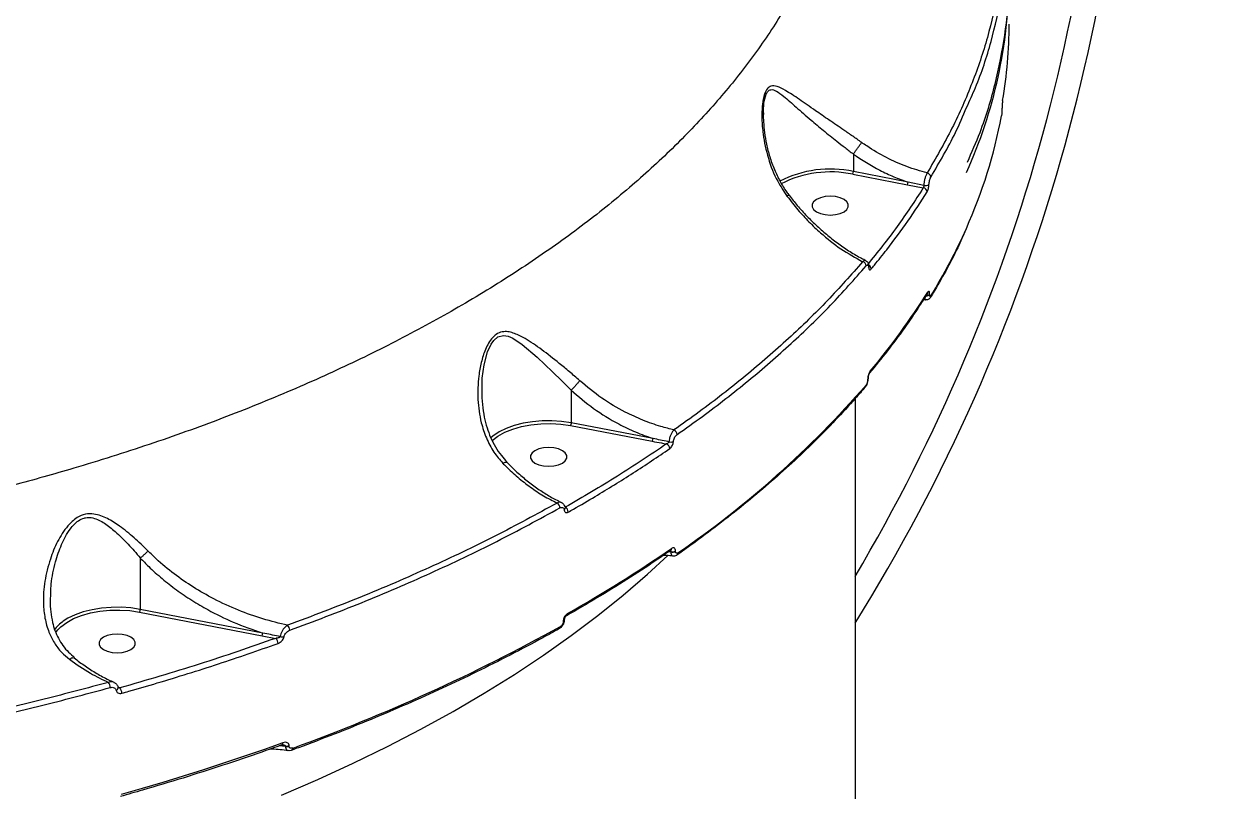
# Model space of a CAD drawing. Header units: millimetres. Extents: x -6901 to 7060, y -7557 to 6158.
# Drawn here: x 2133.2 to 2430.9, y -1751.7 to -1562.6 of the extents above; entities that cross this region are included whole.
import ezdxf

# ---------------------------------------------------------------- set-up
doc = ezdxf.new("R2010")
doc.units = ezdxf.units.MM
for name, color, linetype in [('DIKOM_ОБЪЕКТ', 7, 'Continuous'), ('DIKOM_РАЗМЕР_ЗОНА', 7, 'Continuous'), ('DIKOM_РАЗМЕР_ОБЪЕКТА', 7, 'Continuous')]:
    doc.layers.add(name, color=color, linetype=linetype)
doc.styles.add('style1', font='arial.ttf', dxfattribs={"width": 0.8})
doc.dimstyles.new('1-50', dxfattribs={"dimtxt": 300, "dimasz": 200, "dimexe": 100, "dimexo": 0, "dimgap": 100, "dimtad": 1, "dimtxsty": 'style1', "dimcen": 200, "dimclrd": 7, "dimclre": 7, "dimclrt": 7, "dimadec": 1, "dimazin": 2, "dimtfac": 1, "dimtmove": 0, "dimatfit": 2, "dimfxl": 0, "dimlwd": 25, "dimlwe": 18, "dimarcsym": 0})

# ---------------------------------------------------------------- blocks, each defined once
blk = doc.blocks.new('*D1')
at = {"layer": 'Defpoints', "color": 0, "transparency": 16777216}
for p in [(-4076.66, -462.32), (4983.51, -3127.59), (4983.51, -6854.07)]:
    blk.add_point(p, dxfattribs=at)
at = {"layer": 'DIKOM_РАЗМЕР_ОБЪЕКТА', "color": 7, "lineweight": 18, "transparency": 16777216}
for p, q in [((-4076.66, -462.32), (-4076.66, -6954.07)), ((4983.51, -3127.59), (4983.51, -6954.07))]:
    blk.add_line(p, q, dxfattribs=at)
at = {"layer": 'DIKOM_РАЗМЕР_ОБЪЕКТА', "color": 7, "lineweight": 25, "transparency": 16777216}
blk.add_line((-3876.66, -6854.07), (4783.51, -6854.07), dxfattribs=at)
at = {"layer": 'DIKOM_РАЗМЕР_ОБЪЕКТА', "color": 7, "transparency": 16777216}
for points in [[(-3876.66, -6820.74), (-3876.66, -6887.4), (-4076.66, -6854.07)], [(4783.51, -6820.74), (4783.51, -6887.4), (4983.51, -6854.07)]]:
    blk.add_solid(points, dxfattribs=at)
at = {"layer": 'DIKOM_РАЗМЕР_ОБЪЕКТА', "color": 7, "transparency": 16777216, "insert": (453.43, -6600.9), "char_height": 300, "attachment_point": 5, "style": 'style1'}
blk.add_mtext('9050', dxfattribs=at)
blk = doc.blocks.new('*D2')
at = {"layer": 'Defpoints', "color": 0, "transparency": 16777216}
for p in [(-1102.73, 4151.17), (-5819.23, -4492.42), (4721.24, -4492.42)]:
    blk.add_point(p, dxfattribs=at)
at = {"layer": 'DIKOM_РАЗМЕР_ОБЪЕКТА', "color": 7, "lineweight": 18, "transparency": 16777216}
for p, q in [((-1102.73, 4151.17), (-5919.23, 4151.17)), ((4721.24, -4492.42), (-5919.23, -4492.42))]:
    blk.add_line(p, q, dxfattribs=at)
at = {"layer": 'DIKOM_РАЗМЕР_ОБЪЕКТА', "color": 7, "lineweight": 25, "transparency": 16777216}
blk.add_line((-5819.23, 3951.17), (-5819.23, -4292.42), dxfattribs=at)
at = {"layer": 'DIKOM_РАЗМЕР_ОБЪЕКТА', "color": 7, "transparency": 16777216}
for points in [[(-5852.56, 3951.17), (-5785.89, 3951.17), (-5819.23, 4151.17)], [(-5852.56, -4292.42), (-5785.89, -4292.42), (-5819.23, -4492.42)]]:
    blk.add_solid(points, dxfattribs=at)
at = {"layer": 'DIKOM_РАЗМЕР_ОБЪЕКТА', "color": 7, "transparency": 16777216, "insert": (-6072.4, -170.63), "char_height": 300, "attachment_point": 5, "rotation": 90, "style": 'style1'}
blk.add_mtext('8650', dxfattribs=at)
blk = doc.blocks.new('*D3')
at = {"layer": 'Defpoints', "color": 0, "transparency": 16777216}
for p in [(-1553.27, 6158.28), (-6450.85, -6312.94), (5659.92, -6312.94)]:
    blk.add_point(p, dxfattribs=at)
at = {"layer": 'DIKOM_РАЗМЕР_ЗОНА', "color": 7, "lineweight": 18, "transparency": 16777216}
for p, q in [((-1553.27, 6158.28), (-6550.85, 6158.28)), ((5659.92, -6312.94), (-6550.85, -6312.94))]:
    blk.add_line(p, q, dxfattribs=at)
at = {"layer": 'DIKOM_РАЗМЕР_ЗОНА', "color": 7, "lineweight": 25, "transparency": 16777216}
blk.add_line((-6450.85, 5958.28), (-6450.85, -6112.94), dxfattribs=at)
at = {"layer": 'DIKOM_РАЗМЕР_ЗОНА', "color": 7, "transparency": 16777216}
for points in [[(-6484.18, 5958.28), (-6417.52, 5958.28), (-6450.85, 6158.28)], [(-6484.18, -6112.94), (-6417.52, -6112.94), (-6450.85, -6312.94)]]:
    blk.add_solid(points, dxfattribs=at)
at = {"layer": 'DIKOM_РАЗМЕР_ЗОНА', "color": 7, "transparency": 16777216, "insert": (-6704.02, -77.33), "char_height": 300, "attachment_point": 5, "rotation": 90, "style": 'style1'}
blk.add_mtext('12500', dxfattribs=at)
blk = doc.blocks.new('*D4')
at = {"layer": 'Defpoints', "color": 0, "transparency": 16777216}
for p in [(-5588.2, -1083.32), (7059.54, -2218.88), (7059.54, -7457.08)]:
    blk.add_point(p, dxfattribs=at)
at = {"layer": 'DIKOM_РАЗМЕР_ЗОНА', "color": 7, "lineweight": 18, "transparency": 16777216}
for p, q in [((-5588.2, -1083.32), (-5588.2, -7557.08)), ((7059.54, -2218.88), (7059.54, -7557.08))]:
    blk.add_line(p, q, dxfattribs=at)
at = {"layer": 'DIKOM_РАЗМЕР_ЗОНА', "color": 7, "lineweight": 25, "transparency": 16777216}
blk.add_line((-5388.2, -7457.08), (6859.54, -7457.08), dxfattribs=at)
at = {"layer": 'DIKOM_РАЗМЕР_ЗОНА', "color": 7, "transparency": 16777216}
for points in [[(-5388.2, -7423.74), (-5388.2, -7490.41), (-5588.2, -7457.08)], [(6859.54, -7423.74), (6859.54, -7490.41), (7059.54, -7457.08)]]:
    blk.add_solid(points, dxfattribs=at)
at = {"layer": 'DIKOM_РАЗМЕР_ЗОНА', "color": 7, "transparency": 16777216, "insert": (735.67, -7203.9), "char_height": 300, "attachment_point": 5, "style": 'style1'}
blk.add_mtext('12650', dxfattribs=at)

msp = doc.modelspace()

# ---------------------------------------------------------------- linework, layer by layer
at = {"layer": 'DIKOM_ОБЪЕКТ', "color": 7, "linetype": 'Continuous', "lineweight": 15}
for p, q in [((2315.611, -1585.191), (2315.624, -1584.473)), ((2374.423, -1583.671), (2374.419, -1583.718)), ((2374.419, -1583.718), (2374.419, -1583.807)), ((2374.423, -1583.759), (2374.419, -1583.807)), ((2374.423, -1583.671), (2374.423, -1583.759)), ((2337.766, -1594.696), (2337.766, -1598.98)), ((2337.593, -1599.65), (2351.097, -1602.261)), ((2351.272, -1601.591), (2337.766, -1598.98)), ((2351.097, -1602.261), (2355.017, -1603.002)), ((2355.124, -1602.383), (2351.272, -1601.591)), ((2355.66, -1630.672), (2355.032, -1630.606)), ((2356.014, -1629.066), (2356.016, -1629.064)), ((2356.577, -1629.287), (2356.577, -1629.239)), ((2341.292, -1650.242), (2341.292, -1650.31)), ((2341.375, -1650.036), (2341.375, -1650.105)), ((2246.208, -1653.185), (2246.212, -1652.794)), ((2268.15, -1652.914), (2268.15, -1660.913)), ((2338.182, -1655.007), (2338.182, -1917.117)), ((2267.978, -1661.583), (2288.175, -1665.489)), ((2288.35, -1664.819), (2268.15, -1660.913)), ((2292.753, -1692.783), (2292.198, -1692.764)), ((2292.37, -1692.647), (2292.753, -1692.715)), ((2292.753, -1692.715), (2292.753, -1692.783)), ((2293.884, -1692.602), (2293.884, -1692.534)), ((2161.889, -1694.28), (2161.889, -1706.933)), ((2161.716, -1707.603), (2191.932, -1713.446)), ((2192.108, -1712.776), (2161.889, -1706.933)), ((2266.211, -1709.853), (2266.211, -1709.9)), ((2266.472, -1709.505), (2266.472, -1709.552)), ((2191.932, -1713.446), (2195.292, -1714.084)), ((2156.855, -1726.315), (2156.377, -1726.109)), ((2197.689, -1740.727), (2196.118, -1740.61)), ((2196.583, -1740.445), (2197.689, -1740.639)), ((2197.689, -1740.639), (2197.689, -1740.727)), ((2198.588, -1740.66), (2198.588, -1740.572))]:
    msp.add_line(p, q, dxfattribs=at)
at = {"layer": 'DIKOM_ОБЪЕКТ', "color": 7, "linetype": 'Continuous', "lineweight": 15, "flags": 128}
for points in [[(2332.059, -1609.699), (2333.327, -1609.606), (2334.492, -1609.332), (2335.46, -1608.9), (2336.152, -1608.345), (2336.513, -1607.712), (2336.513, -1607.052), (2336.152, -1606.419), (2335.46, -1605.864), (2334.492, -1605.432), (2333.327, -1605.158), (2332.059, -1605.064), (2330.791, -1605.158), (2329.626, -1605.432), (2328.658, -1605.864), (2327.966, -1606.419), (2327.605, -1607.052), (2327.605, -1607.712), (2327.966, -1608.345), (2328.658, -1608.9), (2329.626, -1609.332), (2330.791, -1609.606), (2332.059, -1609.699)], [(2246.212, -1652.794), (2246.246, -1649.902), (2246.703, -1646.619), (2247.552, -1643.469), (2248.408, -1641.565), (2249.065, -1640.61), (2250.114, -1639.722), (2251.437, -1639.393), (2252.618, -1639.599), (2253.768, -1640.101), (2256.035, -1641.601), (2259.749, -1644.739), (2263.59, -1648.373), (2265.854, -1650.585), (2268.15, -1652.887), (2268.157, -1652.894), (2268.157, -1652.894)], [(2268.15, -1660.913), (2265.816, -1660.581), (2263.413, -1660.428), (2260.993, -1660.458), (2258.607, -1660.67), (2256.307, -1661.06), (2254.142, -1661.619), (2252.16, -1662.335), (2250.402, -1663.193), (2249.312, -1663.877)], [(2248.593, -1665.361), (2248.703, -1665.261), (2250.093, -1664.204), (2251.784, -1663.272), (2253.734, -1662.484), (2255.897, -1661.862), (2258.221, -1661.419), (2260.649, -1661.165), (2263.124, -1661.108), (2265.587, -1661.249), (2267.978, -1661.583)], [(2249.312, -1663.877), (2248.907, -1664.174), (2248.284, -1664.69)], [(2262.6, -1671.662), (2263.867, -1671.568), (2265.033, -1671.294), (2266, -1670.862), (2266.693, -1670.307), (2267.054, -1669.674), (2267.054, -1669.015), (2266.693, -1668.382), (2266, -1667.827), (2265.033, -1667.395), (2263.867, -1667.121), (2262.6, -1667.027), (2261.332, -1667.121), (2260.167, -1667.395), (2259.199, -1667.827), (2258.506, -1668.382), (2258.145, -1669.015), (2258.145, -1669.674), (2258.506, -1670.307), (2259.199, -1670.862), (2260.167, -1671.294), (2261.332, -1671.568), (2262.6, -1671.662)], [(2196.727, -1752.718), (2205.665, -1748.869), (2214.372, -1744.881), (2222.838, -1740.758), (2231.056, -1736.504), (2239.018, -1732.122), (2246.717, -1727.618), (2254.146, -1722.995), (2261.298, -1718.258), (2268.166, -1713.41), (2274.743, -1708.457), (2281.025, -1703.402), (2287.004, -1698.252), (2291.963, -1693.688)], [(2141.572, -1711.976), (2142.326, -1711.214), (2143.733, -1710.158), (2145.441, -1709.227), (2147.409, -1708.443), (2149.588, -1707.826), (2151.927, -1707.391), (2154.369, -1707.147), (2156.854, -1707.102), (2159.323, -1707.255), (2161.716, -1707.603)], [(2161.889, -1706.933), (2159.554, -1706.587), (2157.145, -1706.423), (2154.715, -1706.442), (2152.317, -1706.645), (2150.003, -1707.027), (2147.823, -1707.579), (2145.824, -1708.291), (2144.05, -1709.147), (2142.902, -1709.863)], [(2141.031, -1712.686), (2141.254, -1712.37), (2141.572, -1711.976)], [(2156.182, -1717.653), (2157.45, -1717.559), (2158.615, -1717.285), (2159.583, -1716.853), (2160.275, -1716.298), (2160.636, -1715.665), (2160.636, -1715.005), (2160.275, -1714.372), (2159.583, -1713.817), (2158.615, -1713.385), (2157.45, -1713.111), (2156.182, -1713.017), (2154.914, -1713.111), (2153.749, -1713.385), (2152.781, -1713.817), (2152.088, -1714.372), (2151.728, -1715.005), (2151.728, -1715.665), (2152.088, -1716.298), (2152.781, -1716.853), (2153.749, -1717.285), (2154.914, -1717.559), (2156.182, -1717.653)], [(2197.067, -1739.837), (2192.239, -1741.553), (2187.364, -1743.233), (2182.444, -1744.878), (2177.481, -1746.488), (2172.474, -1748.062), (2167.425, -1749.6), (2162.334, -1751.101), (2157.204, -1752.565)]]:
    msp.add_lwpolyline(points, dxfattribs=at)
at = {"layer": 'DIKOM_ОБЪЕКТ', "color": 7, "linetype": 'Continuous', "lineweight": 15}
for centre, radius, start, end in [((1956.299, -1472.324), 450, 328.06281, 0), ((1956.299, -1472.324), 444, 329.32741, 0), ((2258.23, -1550.479), 117.953, 335.60827, 359.71592), ((2263.686, -1562.593), 112.496, 350.33597, 359.97851), ((2252.525, -1562.43), 123.901, 335.90551, 349.39428), ((2332.017, -1625.413), 27.051, 77.72847, 117.2629), ((2332.084, -1625.755), 26.68, 78.08248, 117.00224), ((2336.436, -1598.994), 1.33, 330.45133, 0.60977), ((2355.763, -1600.424), 1.102, 4.55479, 79.41016), ((2349.962, -1601.605), 1.31, 329.97849, 0.61147), ((2354.862, -1604.102), 1.111, 4.6149, 81.94446), ((2355.542, -1600.832), 1.606, 254.91465, 303.0047), ((2234.48, -1554.668), 143.543, 328.50702, 336.01789), ((2339.753, -1622.338), 1.169, 4.1578, 75.01898), ((2341.031, -1623.073), 1.127, 3.36881, 61.80851), ((2341.18, -1622.376), 0.435, 324.64987, 3.24399), ((2209.378, -1536.854), 173.111, 319.964, 327.95982), ((2355.748, -1628.526), 1.125, 264.80594, 317.43479), ((2355.756, -1628.489), 1.113, 265.87114, 317.55514), ((2355.426, -1628.699), 0.694, 328.36576, 0.56227), ((2356.183, -1629.66), 0.696, 328.74228, 0.51644), ((2341.254, -1648.226), 0.665, 319.82808, 1.31519), ((2155.731, -1490.775), 245.268, 304.45493, 319.0156), ((2340.216, -1651.65), 0.666, 320.14279, 1.28814), ((2341.062, -1650.029), 0.314, 317.32882, 359.50108), ((2341.06, -1650.097), 0.316, 317.40172, 357.93065), ((2292.956, -1663.907), 1.33, 2.8815, 64.85612), ((2287.04, -1664.833), 1.311, 329.97915, 0.6108), ((2291.144, -1667.37), 1.329, 2.65383, 66.64323), ((2292.723, -1663.741), 1.938, 255.7365, 290.09558), ((2263.968, -1681.953), 1.433, 2.15744, 59.26571), ((2266.146, -1681.984), 0.525, 301.24912, 2.83612), ((2266.016, -1683.01), 1.413, 1.9663, 61.63467), ((2098.053, -1409.037), 343.502, 299.5041, 304.5665), ((2292.34, -1691.937), 0.605, 307.76335, 3.49627), ((2293.08, -1691.135), 1.613, 258.29689, 299.86551), ((2293.08, -1691.204), 1.612, 258.29129, 299.87112), ((2293.893, -1693.055), 0.602, 307.79863, 3.66354), ((2160.56, -1706.947), 1.329, 330.43872, 0.62), ((2266.656, -1708.047), 0.57, 304.25425, 5.27658), ((2148.063, -1717.458), 9.183, 124.19793, 143.87864), ((2197.011, -1712.136), 1.743, 0.83014, 46.85213), ((2045.013, -1313.502), 454.694, 289.86954, 299.01128), ((2264.962, -1711.194), 0.572, 304.32408, 5.14122), ((2266.049, -1709.459), 0.426, 292.32195, 354.25018), ((2266.048, -1709.505), 0.427, 292.38859, 353.65194), ((2190.797, -1712.79), 1.311, 329.98603, 0.60643), ((2194.13, -1715.37), 1.733, 0.47512, 47.88202), ((2196.994, -1711.596), 2.139, 254.4432, 279.19931), ((2152.403, -1726.224), 2.063, 0.24248, 38.61168), ((2155.731, -1726.257), 0.691, 285.57875, 357.88394), ((2155.334, -1727.613), 2, 359.9621, 40.49096), ((2196.553, -1739.917), 0.52, 302.52834, 8.86953), ((2198.009, -1738.858), 1.809, 259.8169, 288.69434), ((2198.009, -1738.946), 1.81, 259.82877, 288.68248), ((2199.033, -1741.204), 0.527, 302.83725, 8.33209)]:
    msp.add_arc(centre, radius, start, end, dxfattribs=at)
for points, knots in [([(2338.084, -1499.302), (2338.072, -1501.827), (2338.042, -1508.058), (2336.698, -1517.973), (2334.162, -1529.004), (2330.383, -1540.043), (2325.369, -1551.054), (2319.094, -1561.995), (2311.708, -1572.615), (2303.267, -1582.885), (2293.847, -1592.785), (2283.286, -1602.49), (2271.569, -1611.956), (2258.711, -1621.144), (2245.005, -1629.845), (2230.524, -1638.041), (2215.35, -1645.727), (2199.224, -1653.035), (2182.162, -1659.922), (2164.203, -1666.355), (2146.955, -1671.806), (2130.634, -1676.391), (2115.361, -1680.237), (2099.731, -1683.736), (2083.797, -1686.873), (2067.635, -1689.635), (2051.231, -1692.018), (2034.601, -1694.052), (2023.358, -1695.081), (2017.736, -1695.596)], [0, 0, 0, 0, 0.0269366, 0.0664877, 0.1060696, 0.1456208, 0.1863272, 0.2270669, 0.2677732, 0.3071934, 0.3466444, 0.3860646, 0.4266351, 0.4672389, 0.5078093, 0.5471361, 0.5864933, 0.6258201, 0.666293, 0.7067988, 0.7472717, 0.778685, 0.8100986, 0.8417628, 0.873427, 0.9049435, 0.9364601, 0.96823, 1, 1, 1, 1]), ([(2375.999, -1549.308), (2376.038, -1550.587), (2376.205, -1555.927), (2375.173, -1565.321), (2372.821, -1577.421), (2369.715, -1587.92), (2366.886, -1594.311), (2365.803, -1596.759)], [0, 0, 0, 0, 0.0801746, 0.3348595, 0.5891367, 0.842616, 1, 1, 1, 1]), ([(2373.447, -1554.609), (2372.655, -1558.376), (2371.07, -1565.91), (2367.202, -1577.148), (2362.329, -1588.325), (2358.086, -1595.669), (2355.965, -1599.341)], [0, 0, 0, 0, 0.2485967, 0.4971939, 0.748598, 1, 1, 1, 1]), ([(2365.69, -1583.189), (2366.438, -1581.558), (2368.901, -1576.19), (2371.923, -1566.955), (2373.557, -1559.323), (2374.374, -1555.507)], [0, 0, 0, 0, 0.1792005, 0.5895995, 1, 1, 1, 1]), ([(2339.812, -1591.811), (2339.075, -1591.294), (2337.603, -1590.26), (2334.875, -1588.398), (2331.737, -1586.259), (2328.001, -1583.707), (2324.358, -1581.136), (2321.298, -1579.098), (2319.052, -1577.927), (2317.58, -1577.725), (2316.513, -1578.432), (2315.742, -1579.985), (2315.249, -1582.63), (2315.136, -1586.015), (2315.509, -1590.528), (2316.635, -1595.747), (2318.648, -1600.939), (2320.593, -1603.854), (2321.394, -1605.056)], [0, 0, 0, 0, 0.0404306, 0.0808832, 0.1509567, 0.2211463, 0.3139201, 0.4066905, 0.4680982, 0.5184387, 0.5509402, 0.5857395, 0.6308299, 0.6892177, 0.7478298, 0.8412604, 0.9345792, 1, 1, 1, 1]), ([(2315.624, -1584.473), (2315.622, -1583.934), (2315.617, -1582.515), (2315.934, -1580.721), (2316.38, -1579.638), (2316.835, -1579.018), (2317.366, -1578.731), (2318.083, -1578.822), (2319.116, -1579.286), (2320.883, -1580.636), (2323.623, -1583.086), (2326.914, -1585.972), (2330.321, -1588.814), (2333.193, -1591.108), (2335.71, -1593.087), (2337.089, -1594.147), (2337.767, -1594.69), (2337.768, -1594.69)], [0, 0, 0, 0, 0.039875, 0.1051014, 0.1424747, 0.1535157, 0.1988435, 0.235222, 0.2726497, 0.3661002, 0.5091535, 0.6557988, 0.7642901, 0.8752469, 0.9371664, 0.9999494, 1, 1, 1, 1]), ([(2356.861, -1600.337), (2359.004, -1596.703), (2362.344, -1591.04), (2364.807, -1585.26), (2365.69, -1583.189)], [0, 0, 0, 0, 0.6416759, 1, 1, 1, 1]), ([(2374.585, -1581.478), (2374.582, -1581.496), (2374.56, -1581.629), (2374.522, -1581.923), (2374.477, -1582.398), (2374.445, -1582.865), (2374.424, -1583.32), (2374.421, -1583.585), (2374.419, -1583.718)], [0, 0, 0, 0, 0.0392707, 0.2872664, 0.4951866, 0.6709996, 0.8352932, 1, 1, 1, 1]), ([(2315.574, -1584.474), (2315.569, -1584.568), (2315.533, -1585.304), (2315.592, -1586.946), (2315.814, -1589.444), (2316.319, -1592.314), (2317.11, -1595.371), (2318.212, -1598.449), (2319.631, -1601.362), (2320.872, -1603.487), (2321.731, -1604.561), (2321.945, -1604.829)], [0, 0, 0, 0, 0.0137712, 0.1082692, 0.2319373, 0.3653851, 0.5103246, 0.6656678, 0.8135294, 0.9535339, 1, 1, 1, 1]), ([(2374.419, -1583.807), (2374.418, -1583.892), (2374.417, -1584.064), (2374.403, -1584.357), (2374.382, -1584.654), (2374.352, -1584.951), (2374.327, -1585.137), (2374.311, -1585.221), (2374.309, -1585.234)], [0, 0, 0, 0, 0.1673672, 0.3344854, 0.5091716, 0.713075, 0.9577356, 1, 1, 1, 1]), ([(2337.768, -1594.69), (2337.907, -1594.491), (2338.186, -1594.094), (2338.681, -1593.394), (2339.164, -1592.713), (2339.528, -1592.204), (2339.725, -1591.93), (2339.796, -1591.833), (2339.812, -1591.811)], [0, 0, 0, 0, 0.2114986, 0.4229717, 0.6344479, 0.8459164, 0.9647804, 1, 1, 1, 1]), ([(2355.965, -1599.341), (2354.278, -1598.857), (2350.871, -1597.879), (2345.857, -1595.608), (2342.191, -1593.473), (2340.227, -1592.101), (2339.812, -1591.811)], [0, 0, 0, 0, 0.2991593, 0.6039868, 0.9163495, 1, 1, 1, 1]), ([(2337.768, -1594.69), (2337.767, -1594.691), (2337.766, -1594.693), (2337.766, -1594.695), (2337.766, -1594.696)], [0, 0, 0, 0, 0.6533476, 1, 1, 1, 1]), ([(2337.766, -1594.696), (2339.901, -1596.084), (2343.11, -1598.171), (2347.715, -1600.308), (2350.083, -1601.162), (2351.272, -1601.591)], [0, 0, 0, 0, 0.4971347, 0.7475349, 1, 1, 1, 1]), ([(2355.965, -1599.341), (2355.945, -1599.373), (2355.834, -1599.548), (2355.631, -1599.986), (2355.392, -1600.736), (2355.205, -1601.579), (2355.151, -1602.115), (2355.124, -1602.383)], [0, 0, 0, 0, 0.0531639, 0.2900271, 0.5268355, 0.7633653, 1, 1, 1, 1]), ([(2356.417, -1602.18), (2356.429, -1602.017), (2356.452, -1601.693), (2356.548, -1601.183), (2356.676, -1600.728), (2356.788, -1600.462), (2356.85, -1600.356), (2356.861, -1600.337)], [0, 0, 0, 0, 0.2364064, 0.4729392, 0.709895, 0.9468631, 1, 1, 1, 1]), ([(2355.017, -1603.002), (2352.939, -1606.198), (2348.777, -1612.598), (2343.753, -1618.831), (2341.237, -1621.951)], [0, 0, 0, 0, 0.4994494, 1, 1, 1, 1]), ([(2342.156, -1623.006), (2342.418, -1622.691), (2343.728, -1621.112), (2346.858, -1617.192), (2351.324, -1611.196), (2354.42, -1606.408), (2355.969, -1604.013)], [0, 0, 0, 0, 0.0507684, 0.2538478, 0.6266922, 1, 1, 1, 1]), ([(2355.124, -1602.383), (2355.122, -1602.437), (2355.117, -1602.546), (2355.095, -1602.716), (2355.064, -1602.869), (2355.036, -1602.959), (2355.02, -1602.995), (2355.017, -1603.002)], [0, 0, 0, 0, 0.2354819, 0.4715275, 0.7082004, 0.9453625, 1, 1, 1, 1]), ([(2355.969, -1604.013), (2355.981, -1603.993), (2356.045, -1603.887), (2356.158, -1603.622), (2356.287, -1603.171), (2356.382, -1602.663), (2356.406, -1602.341), (2356.417, -1602.18)], [0, 0, 0, 0, 0.0546062, 0.2913387, 0.527812, 0.7639629, 1, 1, 1, 1]), ([(2321.886, -1604.877), (2321.862, -1604.865), (2321.81, -1604.841), (2321.581, -1604.951), (2321.42, -1605.041), (2321.394, -1605.056)], [0, 0, 0, 0, 0.4255178, 0.9080688, 1, 1, 1, 1]), ([(2321.394, -1605.056), (2322.284, -1606.2), (2324.004, -1608.412), (2326.791, -1611.419), (2330.289, -1614.739), (2334.71, -1618.254), (2338.258, -1620.216), (2340.055, -1621.209)], [0, 0, 0, 0, 0.1647926, 0.31844, 0.4735207, 0.7333118, 1, 1, 1, 1]), ([(2321.927, -1604.843), (2322.586, -1605.682), (2323.983, -1607.46), (2326.291, -1609.995), (2328.799, -1612.475), (2331.431, -1614.778), (2334.156, -1616.887), (2336.947, -1618.756), (2339.188, -1620.095), (2340.49, -1620.714), (2340.846, -1620.884)], [0, 0, 0, 0, 0.1204394, 0.2551342, 0.3915404, 0.5294007, 0.6683362, 0.807872, 0.947422, 1, 1, 1, 1]), ([(2365.543, -1613.299), (2364.875, -1614.788), (2363.34, -1618.212), (2360.626, -1623.421), (2358.31, -1627.496), (2357, -1629.655), (2356.779, -1630.02)], [0, 0, 0, 0, 0.2646321, 0.6081176, 0.9337323, 1, 1, 1, 1]), ([(2340.055, -1621.209), (2337.221, -1624.42), (2331.551, -1630.84), (2321.872, -1640.216), (2311.328, -1649.377), (2301.753, -1656.854), (2295.609, -1661.22), (2293.521, -1662.703)], [0, 0, 0, 0, 0.2203106, 0.4406222, 0.6630837, 0.8855463, 1, 1, 1, 1]), ([(2340.806, -1620.986), (2340.701, -1620.957), (2340.478, -1620.895), (2340.202, -1621.101), (2340.055, -1621.209)], [0, 0, 0, 0, 0.4704482, 1, 1, 1, 1]), ([(2340.821, -1621.002), (2340.906, -1621.04), (2341.119, -1621.135), (2341.355, -1621.436), (2341.549, -1621.842), (2341.589, -1622.169), (2341.611, -1622.352)], [0, 0, 0, 0, 0.1595503, 0.3985006, 0.6625252, 1, 1, 1, 1]), ([(2340.919, -1622.254), (2340.99, -1622.184), (2341.134, -1622.044), (2341.324, -1622.053), (2341.465, -1622.229), (2341.52, -1622.464), (2341.533, -1622.61), (2341.534, -1622.628)], [0, 0, 0, 0, 0.2478886, 0.4959672, 0.7364876, 0.9670078, 1, 1, 1, 1]), ([(2294.285, -1663.84), (2296.377, -1662.354), (2302.495, -1658.006), (2312.021, -1650.571), (2322.566, -1641.424), (2332.311, -1632), (2338.05, -1625.502), (2340.919, -1622.254)], [0, 0, 0, 0, 0.1144562, 0.3347667, 0.5550759, 0.7775381, 1, 1, 1, 1]), ([(2341.534, -1622.628), (2341.536, -1622.645), (2341.549, -1622.794), (2341.605, -1623.032), (2341.748, -1623.211), (2341.94, -1623.22), (2342.084, -1623.078), (2342.156, -1623.006)], [0, 0, 0, 0, 0.0298842, 0.2617732, 0.5039016, 0.7519672, 1, 1, 1, 1]), ([(2341.615, -1622.344), (2341.616, -1622.363), (2341.619, -1622.417), (2341.629, -1622.445), (2341.625, -1622.435), (2341.625, -1622.434)], [0, 0, 0, 0, 0.3210228, 0.9342057, 1, 1, 1, 1]), ([(2356.017, -1629.063), (2355.388, -1630.058), (2353.567, -1632.939), (2350.321, -1637.666), (2346.221, -1643.207), (2343.247, -1646.842), (2341.767, -1648.649)], [0, 0, 0, 0, 0.1499037, 0.4342796, 0.7187051, 1, 1, 1, 1]), ([(2355.355, -1630.1), (2355.376, -1630.202), (2355.429, -1630.45), (2355.544, -1630.618), (2355.639, -1630.602), (2355.667, -1630.597)], [0, 0, 0, 0, 0.3304981, 0.8042695, 1, 1, 1, 1]), ([(2356.77, -1630.016), (2356.744, -1630.063), (2356.658, -1630.22), (2356.425, -1630.444), (2356.064, -1630.606), (2355.784, -1630.664), (2355.654, -1630.622), (2355.649, -1630.62)], [0, 0, 0, 0, 0.128223, 0.4351491, 0.7086389, 0.9893282, 1, 1, 1, 1]), ([(2356.577, -1629.239), (2356.575, -1629.148), (2356.569, -1628.919), (2356.515, -1628.645), (2356.412, -1628.486), (2356.275, -1628.486), (2356.172, -1628.623), (2356.12, -1628.692)], [0, 0, 0, 0, 0.1407538, 0.3552726, 0.5700419, 0.7849535, 1, 1, 1, 1]), ([(2356.879, -1629.654), (2356.845, -1629.7), (2356.778, -1629.792), (2356.687, -1629.792), (2356.619, -1629.685), (2356.582, -1629.503), (2356.578, -1629.348), (2356.577, -1629.287)], [0, 0, 0, 0, 0.2143185, 0.4284899, 0.6429449, 0.8576985, 1, 1, 1, 1]), ([(2270.279, -1650.548), (2269.434, -1649.809), (2267.741, -1648.331), (2264.582, -1645.735), (2260.903, -1642.838), (2257.275, -1640.372), (2254.629, -1639.01), (2252.884, -1638.492), (2251.471, -1638.388), (2250.049, -1638.794), (2248.771, -1639.843), (2247.774, -1641.252), (2246.779, -1643.306), (2245.921, -1646.041), (2245.196, -1650.178), (2245.001, -1655.194), (2245.722, -1660.36), (2247.153, -1664.699), (2248.905, -1668.128), (2250.555, -1670.037), (2251.333, -1670.938)], [0, 0, 0, 0, 0.0519306, 0.1038903, 0.1951543, 0.2864044, 0.3437028, 0.3731333, 0.4024728, 0.4366819, 0.467112, 0.496977, 0.5269694, 0.580892, 0.6349537, 0.7265893, 0.8181329, 0.8810569, 0.9438911, 1, 1, 1, 1]), ([(2341.919, -1648.211), (2341.863, -1648.286), (2341.739, -1648.454), (2341.562, -1648.839), (2341.413, -1649.307), (2341.312, -1649.8), (2341.299, -1650.095), (2341.292, -1650.242)], [0, 0, 0, 0, 0.1742095, 0.3896192, 0.595809, 0.7978882, 1, 1, 1, 1]), ([(2341.763, -1648.655), (2341.761, -1648.657), (2341.757, -1648.661), (2341.704, -1648.739), (2341.626, -1648.894), (2341.529, -1649.143), (2341.443, -1649.452), (2341.391, -1649.75), (2341.374, -1649.952), (2341.376, -1650.02), (2341.377, -1650.033)], [0, 0, 0, 0, 0.0605547, 0.1706609, 0.3103397, 0.4724511, 0.656904, 0.8238297, 0.9682434, 1, 1, 1, 1]), ([(2270.279, -1650.548), (2270.266, -1650.565), (2270.129, -1650.741), (2269.808, -1651.133), (2269.265, -1651.75), (2268.679, -1652.379), (2268.331, -1652.722), (2268.157, -1652.894)], [0, 0, 0, 0, 0.0262372, 0.2630947, 0.5087316, 0.7543773, 1, 1, 1, 1]), ([(2293.521, -1662.703), (2292.431, -1662.43), (2289.85, -1661.783), (2285.811, -1660.342), (2280.899, -1658.089), (2275.553, -1654.95), (2272.052, -1652.028), (2270.279, -1650.548)], [0, 0, 0, 0, 0.1301658, 0.3081385, 0.488274, 0.74085, 1, 1, 1, 1]), ([(2341.37, -1650.108), (2341.371, -1650.145), (2341.381, -1650.376), (2341.304, -1650.856), (2341.094, -1651.49), (2340.911, -1651.901), (2340.735, -1652.058), (2340.718, -1652.072)], [0, 0, 0, 0, 0.0550516, 0.341554, 0.6395256, 0.9669947, 1, 1, 1, 1]), ([(2341.292, -1650.31), (2341.288, -1650.407), (2341.28, -1650.601), (2341.213, -1650.925), (2341.115, -1651.23), (2340.999, -1651.478), (2340.918, -1651.587), (2340.881, -1651.635)], [0, 0, 0, 0, 0.2039673, 0.4079917, 0.61354, 0.8264956, 1, 1, 1, 1]), ([(2246.114, -1652.799), (2246.109, -1652.912), (2246.053, -1654.124), (2246.212, -1656.394), (2246.65, -1659.418), (2247.345, -1662.133), (2248.256, -1664.591), (2249.444, -1666.89), (2250.791, -1668.929), (2251.855, -1670.077), (2252.324, -1670.584)], [0, 0, 0, 0, 0.0175424, 0.1869199, 0.3500666, 0.4899722, 0.6205511, 0.7583113, 0.8934452, 1, 1, 1, 1]), ([(2268.157, -1652.894), (2268.155, -1652.896), (2268.151, -1652.902), (2268.15, -1652.909), (2268.15, -1652.914)], [0, 0, 0, 0, 0.412975, 1, 1, 1, 1]), ([(2268.15, -1652.914), (2269.958, -1654.46), (2273.62, -1657.593), (2279.094, -1660.887), (2284.049, -1663.284), (2286.912, -1664.305), (2288.35, -1664.819)], [0, 0, 0, 0, 0.3001441, 0.6082183, 0.8030941, 1, 1, 1, 1]), ([(2340.727, -1652.077), (2339.905, -1653.032), (2337.522, -1655.8), (2333.358, -1660.33), (2328.145, -1665.639), (2322.648, -1670.87), (2316.875, -1676.022), (2310.832, -1681.089), (2304.519, -1686.067), (2298.966, -1690.206), (2295.481, -1692.669), (2294.261, -1693.531)], [0, 0, 0, 0, 0.0652898, 0.1892526, 0.3132278, 0.4372179, 0.5612149, 0.685222, 0.8092358, 0.9332524, 1, 1, 1, 1]), ([(2268.15, -1660.913), (2268.148, -1660.964), (2268.144, -1661.066), (2268.115, -1661.236), (2268.071, -1661.394), (2268.026, -1661.503), (2267.995, -1661.559), (2267.982, -1661.578), (2267.978, -1661.583)], [0, 0, 0, 0, 0.2147619, 0.4294222, 0.6440241, 0.8586425, 0.9553632, 1, 1, 1, 1]), ([(2293.521, -1662.703), (2293.475, -1662.747), (2293.29, -1662.924), (2292.971, -1663.363), (2292.623, -1664.068), (2292.357, -1664.856), (2292.283, -1665.364), (2292.246, -1665.619)], [0, 0, 0, 0, 0.0780851, 0.3139815, 0.5432023, 0.7710882, 1, 1, 1, 1]), ([(2291.671, -1666.15), (2287.69, -1668.825), (2279.717, -1674.182), (2271.034, -1679.236), (2266.688, -1681.766)], [0, 0, 0, 0, 0.4994489, 1, 1, 1, 1]), ([(2288.175, -1665.489), (2288.919, -1665.63), (2290.083, -1665.852), (2291.25, -1666.071), (2291.671, -1666.15)], [0, 0, 0, 0, 0.6389089, 1, 1, 1, 1]), ([(2292.246, -1665.619), (2292.167, -1665.603), (2290.868, -1665.346), (2289.57, -1665.074), (2288.35, -1664.819)], [0, 0, 0, 0, 0.0607958, 1, 1, 1, 1]), ([(2292.246, -1665.619), (2292.235, -1665.663), (2292.222, -1665.714), (2292.168, -1665.815), (2292.083, -1665.923), (2291.924, -1666.047), (2291.78, -1666.118), (2291.693, -1666.143), (2291.671, -1666.15)], [0, 0, 0, 0, 0.1726978, 0.1993562, 0.4134243, 0.6505758, 0.9118508, 1, 1, 1, 1]), ([(2292.472, -1667.309), (2292.507, -1667.283), (2292.646, -1667.18), (2292.882, -1666.922), (2293.134, -1666.5), (2293.32, -1666.025), (2293.366, -1665.716), (2293.389, -1665.561)], [0, 0, 0, 0, 0.0796086, 0.3195133, 0.5498122, 0.774848, 1, 1, 1, 1]), ([(2293.389, -1665.561), (2293.412, -1665.408), (2293.457, -1665.101), (2293.64, -1664.633), (2293.887, -1664.219), (2294.116, -1663.966), (2294.251, -1663.865), (2294.285, -1663.84)], [0, 0, 0, 0, 0.2263725, 0.452754, 0.6824346, 0.9208047, 1, 1, 1, 1]), ([(2267.429, -1682.961), (2267.876, -1682.706), (2270.11, -1681.432), (2275.542, -1678.249), (2283.548, -1673.325), (2289.496, -1669.315), (2292.472, -1667.309)], [0, 0, 0, 0, 0.0507683, 0.2538569, 0.6267001, 1, 1, 1, 1]), ([(2251.333, -1670.938), (2251.363, -1670.919), (2251.495, -1670.836), (2251.778, -1670.684), (2252.094, -1670.572), (2252.188, -1670.643), (2252.228, -1670.674)], [0, 0, 0, 0, 0.0663628, 0.2940654, 0.6941112, 1, 1, 1, 1]), ([(2251.333, -1670.938), (2251.565, -1671.173), (2252.751, -1672.374), (2254.984, -1674.416), (2258.109, -1676.859), (2261.362, -1679.019), (2263.583, -1680.152), (2264.701, -1680.721)], [0, 0, 0, 0, 0.0563898, 0.2882874, 0.5227649, 0.7600003, 1, 1, 1, 1]), ([(2252.263, -1670.633), (2252.99, -1671.361), (2254.531, -1672.906), (2257.005, -1675.022), (2259.631, -1677.019), (2262.306, -1678.752), (2264.353, -1679.934), (2265.497, -1680.446), (2265.742, -1680.557)], [0, 0, 0, 0, 0.1729419, 0.3666709, 0.5606625, 0.7542965, 0.9471568, 1, 1, 1, 1]), ([(2264.701, -1680.721), (2259.642, -1683.472), (2249.526, -1688.973), (2233.238, -1696.709), (2216.22, -1704.083), (2204.209, -1708.604), (2198.203, -1710.864)], [0, 0, 0, 0, 0.2485941, 0.4971902, 0.7485955, 1, 1, 1, 1]), ([(2265.728, -1680.582), (2265.728, -1680.582), (2265.614, -1680.483), (2265.244, -1680.478), (2264.882, -1680.64), (2264.701, -1680.721)], [0, 0, 0, 0, 0.0010061, 0.5003012, 1, 1, 1, 1]), ([(2265.736, -1680.615), (2265.862, -1680.676), (2266.169, -1680.825), (2266.482, -1681.291), (2266.66, -1681.692), (2266.66, -1681.934), (2266.66, -1681.959)], [0, 0, 0, 0, 0.2415103, 0.5920853, 0.9577163, 1, 1, 1, 1]), ([(2163.781, -1692.532), (2162.646, -1691.424), (2160.376, -1689.209), (2157.039, -1686.529), (2154.29, -1684.764), (2152.155, -1683.819), (2150.35, -1683.35), (2148.336, -1683.367), (2146.036, -1684.316), (2143.586, -1686.622), (2141.361, -1690.16), (2139.494, -1694.813), (2138.209, -1699.962), (2137.853, -1704.909), (2138.286, -1709.132), (2139.196, -1712.41), (2140.613, -1715.226), (2142.306, -1717.498), (2143.741, -1718.689), (2144.408, -1719.243)], [0, 0, 0, 0, 0.0760756, 0.152137, 0.2132078, 0.2445026, 0.2757154, 0.3130144, 0.3506356, 0.4012615, 0.4758025, 0.5507653, 0.6417668, 0.7326392, 0.7938295, 0.8549376, 0.9055407, 0.9561018, 1, 1, 1, 1]), ([(2139.774, -1704.67), (2139.789, -1703.347), (2139.823, -1700.189), (2140.839, -1695.566), (2142.341, -1690.934), (2143.995, -1687.837), (2145.539, -1685.97), (2146.665, -1684.99), (2147.665, -1684.511), (2148.874, -1684.24), (2150.133, -1684.304), (2151.691, -1684.882), (2153.557, -1685.969), (2155.964, -1687.91), (2158.886, -1690.802), (2160.896, -1693.081), (2161.891, -1694.27), (2161.892, -1694.272)], [0, 0, 0, 0, 0.0956126, 0.2283963, 0.3351824, 0.4412755, 0.4753922, 0.5093809, 0.5501679, 0.5581207, 0.6068375, 0.6495422, 0.6924088, 0.7791519, 0.8895028, 0.9998837, 1, 1, 1, 1]), ([(2198.754, -1712.111), (2204.706, -1709.871), (2216.612, -1705.392), (2233.617, -1698.037), (2250.018, -1690.261), (2260.273, -1684.687), (2265.4, -1681.899)], [0, 0, 0, 0, 0.2485944, 0.4971903, 0.7485948, 1, 1, 1, 1]), ([(2265.4, -1681.899), (2265.515, -1681.849), (2265.745, -1681.749), (2266.052, -1681.801), (2266.287, -1682), (2266.389, -1682.247), (2266.414, -1682.406), (2266.419, -1682.433)], [0, 0, 0, 0, 0.2377503, 0.4754968, 0.7134937, 0.9515282, 1, 1, 1, 1]), ([(2266.419, -1682.433), (2266.423, -1682.459), (2266.448, -1682.617), (2266.549, -1682.863), (2266.782, -1683.061), (2267.087, -1683.112), (2267.315, -1683.012), (2267.429, -1682.961)], [0, 0, 0, 0, 0.0478815, 0.2855931, 0.5236123, 0.7617626, 1, 1, 1, 1]), ([(2266.671, -1681.951), (2266.672, -1681.961), (2266.675, -1681.983), (2266.673, -1681.977), (2266.673, -1681.974)], [0, 0, 0, 0, 0.4643493, 1, 1, 1, 1]), ([(2163.781, -1692.532), (2163.75, -1692.564), (2163.542, -1692.789), (2163.106, -1693.225), (2162.467, -1693.811), (2162.084, -1694.118), (2161.892, -1694.272)], [0, 0, 0, 0, 0.0545073, 0.3767386, 0.6883715, 1, 1, 1, 1]), ([(2198.203, -1710.864), (2196.169, -1710.379), (2192.103, -1709.409), (2186.002, -1707.206), (2180.268, -1704.574), (2174.953, -1701.535), (2170.186, -1698.244), (2166.478, -1695.187), (2164.449, -1693.19), (2163.781, -1692.532)], [0, 0, 0, 0, 0.1619198, 0.3238387, 0.4936328, 0.6385917, 0.7839155, 0.9287411, 1, 1, 1, 1]), ([(2292.71, -1692.415), (2291.493, -1693.249), (2287.965, -1695.665), (2281.929, -1699.588), (2274.583, -1704.132), (2269.499, -1707.063), (2266.976, -1708.518)], [0, 0, 0, 0, 0.1499022, 0.4347228, 0.7195451, 1, 1, 1, 1]), ([(2292.674, -1692.525), (2292.675, -1692.525), (2292.701, -1692.534), (2292.725, -1692.589), (2292.749, -1692.653), (2292.752, -1692.69), (2292.753, -1692.715)], [0, 0, 0, 0, 0.0011444, 0.5121015, 0.6719421, 1, 1, 1, 1]), ([(2292.709, -1692.415), (2292.716, -1692.41), (2292.722, -1692.405), (2292.71, -1692.415), (2292.71, -1692.416)], [0, 0, 0, 0, 0.9759497, 1, 1, 1, 1]), ([(2292.753, -1692.783), (2292.76, -1692.881), (2292.781, -1693.164), (2292.897, -1693.532), (2293.078, -1693.78), (2293.229, -1693.777), (2293.282, -1693.777)], [0, 0, 0, 0, 0.1700032, 0.4896834, 0.8232857, 1, 1, 1, 1]), ([(2293.884, -1692.534), (2293.881, -1692.461), (2293.872, -1692.247), (2293.775, -1691.957), (2293.564, -1691.755), (2293.273, -1691.718), (2293.053, -1691.84), (2292.944, -1691.9)], [0, 0, 0, 0, 0.1082829, 0.3204091, 0.5430586, 0.7715838, 1, 1, 1, 1]), ([(2294.254, -1693.518), (2294.207, -1693.555), (2294.022, -1693.701), (2293.68, -1693.823), (2293.39, -1693.797), (2293.277, -1693.787)], [0, 0, 0, 0, 0.1750942, 0.678556, 1, 1, 1, 1]), ([(2294.493, -1693.017), (2294.422, -1693.057), (2294.279, -1693.137), (2294.09, -1693.113), (2293.954, -1692.981), (2293.891, -1692.792), (2293.885, -1692.651), (2293.884, -1692.602)], [0, 0, 0, 0, 0.2288505, 0.4579032, 0.6785816, 0.8883604, 1, 1, 1, 1]), ([(2161.892, -1694.272), (2161.892, -1694.272), (2161.89, -1694.274), (2161.889, -1694.277), (2161.889, -1694.279), (2161.889, -1694.28)], [0, 0, 0, 0, 0.3407414, 0.7914287, 1, 1, 1, 1]), ([(2161.889, -1694.28), (2162.572, -1694.985), (2164.282, -1696.752), (2167.243, -1699.388), (2170.798, -1702.167), (2174.566, -1704.727), (2179.222, -1707.467), (2185.045, -1710.348), (2189.664, -1711.936), (2192.108, -1712.776)], [0, 0, 0, 0, 0.082285, 0.2061263, 0.329983, 0.4573384, 0.5847044, 0.7802323, 1, 1, 1, 1]), ([(2293.275, -1693.835), (2292.758, -1693.763), (2291.971, -1693.652), (2291.197, -1693.633), (2290.932, -1693.626)], [0, 0, 0, 0, 0.6569483, 1, 1, 1, 1]), ([(2139.644, -1704.668), (2139.642, -1704.7), (2139.591, -1705.677), (2139.765, -1707.534), (2140.169, -1710.012), (2140.797, -1712.204), (2141.642, -1714.111), (2142.779, -1715.902), (2144.107, -1717.494), (2145.176, -1718.384), (2145.678, -1718.803)], [0, 0, 0, 0, 0.0057185, 0.1754389, 0.3381139, 0.4684123, 0.6029695, 0.738608, 0.87695, 1, 1, 1, 1]), ([(2267.223, -1707.994), (2267.11, -1708.073), (2266.882, -1708.23), (2266.579, -1708.624), (2266.349, -1709.079), (2266.228, -1709.51), (2266.215, -1709.755), (2266.211, -1709.853)], [0, 0, 0, 0, 0.215061, 0.4299789, 0.6447305, 0.8592261, 1, 1, 1, 1]), ([(2198.203, -1710.864), (2198.074, -1710.948), (2197.752, -1711.157), (2197.282, -1711.65), (2196.86, -1712.291), (2196.55, -1712.977), (2196.464, -1713.427), (2196.421, -1713.656)], [0, 0, 0, 0, 0.1576426, 0.3931806, 0.5991446, 0.7967294, 1, 1, 1, 1]), ([(2266.472, -1709.551), (2266.472, -1709.552), (2266.502, -1709.772), (2266.384, -1710.255), (2266.076, -1710.947), (2265.673, -1711.445), (2265.36, -1711.601), (2265.274, -1711.644)], [0, 0, 0, 0, 0.0006344, 0.2706152, 0.5683353, 0.8807729, 1, 1, 1, 1]), ([(2266.211, -1709.9), (2266.207, -1709.966), (2266.199, -1710.131), (2266.117, -1710.42), (2265.963, -1710.724), (2265.76, -1710.986), (2265.608, -1711.091), (2265.531, -1711.143)], [0, 0, 0, 0, 0.1422857, 0.3570835, 0.5715393, 0.7856604, 1, 1, 1, 1]), ([(2266.973, -1708.52), (2266.973, -1708.52), (2266.97, -1708.521), (2266.912, -1708.56), (2266.823, -1708.648), (2266.707, -1708.796), (2266.597, -1708.993), (2266.518, -1709.202), (2266.476, -1709.389), (2266.475, -1709.466), (2266.474, -1709.503)], [0, 0, 0, 0, 0.0187018, 0.1419861, 0.2654008, 0.4099251, 0.567984, 0.7306748, 0.8740945, 1, 1, 1, 1]), ([(2195.292, -1714.084), (2189.055, -1716.253), (2176.564, -1720.597), (2163.431, -1724.407), (2156.855, -1726.315)], [0, 0, 0, 0, 0.4992715, 1, 1, 1, 1]), ([(2196.421, -1713.656), (2196.273, -1713.627), (2194.834, -1713.342), (2193.397, -1713.044), (2192.108, -1712.776)], [0, 0, 0, 0, 0.1029224, 1, 1, 1, 1]), ([(2196.421, -1713.656), (2196.408, -1713.684), (2196.385, -1713.731), (2196.297, -1713.818), (2196.138, -1713.913), (2195.87, -1714.006), (2195.579, -1714.064), (2195.376, -1714.078), (2195.292, -1714.084)], [0, 0, 0, 0, 0.0789614, 0.1356504, 0.3029352, 0.5190452, 0.8023352, 1, 1, 1, 1]), ([(2195.863, -1715.355), (2195.972, -1715.31), (2196.243, -1715.198), (2196.636, -1714.917), (2196.986, -1714.538), (2197.239, -1714.127), (2197.304, -1713.847), (2197.336, -1713.707)], [0, 0, 0, 0, 0.1655066, 0.4120242, 0.6200637, 0.8097211, 1, 1, 1, 1]), ([(2197.336, -1713.707), (2197.368, -1713.57), (2197.431, -1713.297), (2197.675, -1712.897), (2198.013, -1712.533), (2198.39, -1712.263), (2198.649, -1712.155), (2198.754, -1712.111)], [0, 0, 0, 0, 0.1920657, 0.3836077, 0.5902214, 0.8340785, 1, 1, 1, 1]), ([(2265.284, -1711.667), (2263.909, -1712.431), (2259.921, -1714.648), (2253.144, -1718.233), (2244.886, -1722.379), (2236.407, -1726.405), (2227.718, -1730.309), (2218.826, -1734.089), (2209.894, -1737.676), (2203.348, -1740.167), (2199.852, -1741.451), (2199.319, -1741.647)], [0, 0, 0, 0, 0.0688512, 0.1996777, 0.3305052, 0.4613284, 0.5921492, 0.7229663, 0.8537785, 0.9777046, 1, 1, 1, 1]), ([(2157.334, -1727.615), (2157.919, -1727.45), (2160.843, -1726.625), (2168.863, -1724.29), (2181.239, -1720.456), (2190.985, -1717.056), (2195.863, -1715.355)], [0, 0, 0, 0, 0.0441429, 0.220721, 0.6100157, 1, 1, 1, 1]), ([(2144.408, -1719.243), (2144.437, -1719.222), (2144.627, -1719.085), (2144.98, -1718.894), (2145.362, -1718.802), (2145.499, -1718.91), (2145.554, -1718.954)], [0, 0, 0, 0, 0.0592391, 0.3798795, 0.7484745, 1, 1, 1, 1]), ([(2144.408, -1719.243), (2146.118, -1720.441), (2149.271, -1722.65), (2152.526, -1724.219), (2154.016, -1724.936)], [0, 0, 0, 0, 0.5425538, 1, 1, 1, 1]), ([(2145.568, -1718.92), (2146.463, -1719.592), (2148.299, -1720.968), (2151.138, -1722.744), (2153.504, -1724.071), (2154.902, -1724.689), (2155.331, -1724.879)], [0, 0, 0, 0, 0.2805077, 0.5750885, 0.8696747, 1, 1, 1, 1]), ([(2154.016, -1724.936), (2148.772, -1726.341), (2138.286, -1729.151), (2122.092, -1732.928), (2105.602, -1736.408), (2094.355, -1738.419), (2088.731, -1739.424)], [0, 0, 0, 0, 0.2490973, 0.498195, 0.7490973, 1, 1, 1, 1]), ([(2089.033, -1740.736), (2094.63, -1739.736), (2105.822, -1737.736), (2122.313, -1734.261), (2138.586, -1730.469), (2149.173, -1727.633), (2154.467, -1726.215)], [0, 0, 0, 0, 0.2490971, 0.4981934, 0.7490964, 1, 1, 1, 1]), ([(2155.316, -1724.92), (2155.134, -1724.854), (2154.744, -1724.715), (2154.269, -1724.86), (2154.016, -1724.936)], [0, 0, 0, 0, 0.4677755, 1, 1, 1, 1]), ([(2154.467, -1726.215), (2154.641, -1726.184), (2154.991, -1726.12), (2155.45, -1726.252), (2155.786, -1726.524), (2155.876, -1726.796), (2155.917, -1726.922)], [0, 0, 0, 0, 0.2632506, 0.5266555, 0.7813482, 1, 1, 1, 1]), ([(2155.325, -1724.92), (2155.357, -1724.929), (2155.624, -1725.004), (2156.025, -1725.4), (2156.368, -1725.89), (2156.391, -1726.225), (2156.396, -1726.287)], [0, 0, 0, 0, 0.0537897, 0.4593949, 0.8986039, 1, 1, 1, 1]), ([(2156.855, -1726.315), (2156.762, -1726.311), (2156.6, -1726.305), (2156.452, -1726.249), (2156.39, -1726.225)], [0, 0, 0, 0, 0.5784737, 1, 1, 1, 1]), ([(2155.917, -1726.922), (2155.958, -1727.047), (2156.046, -1727.315), (2156.375, -1727.582), (2156.823, -1727.71), (2157.164, -1727.646), (2157.334, -1727.615)], [0, 0, 0, 0, 0.2214074, 0.4744336, 0.7372828, 1, 1, 1, 1]), ([(2196.833, -1740.356), (2195.171, -1740.95), (2190.353, -1742.671), (2182.243, -1745.417), (2172.449, -1748.546), (2164.014, -1751.084), (2158.822, -1752.557), (2156.995, -1753.076)], [0, 0, 0, 0, 0.1293312, 0.3750698, 0.6208059, 0.8665366, 1, 1, 1, 1]), ([(2197.118, -1740.306), (2197.11, -1740.304), (2197.09, -1740.301), (2196.961, -1740.307), (2196.856, -1740.352), (2196.83, -1740.362)], [0, 0, 0, 0, 0.3190519, 0.8321499, 1, 1, 1, 1]), ([(2198.588, -1740.572), (2198.585, -1740.513), (2198.575, -1740.309), (2198.44, -1740.02), (2198.126, -1739.783), (2197.659, -1739.682), (2197.276, -1739.782), (2197.067, -1739.837)], [0, 0, 0, 0, 0.0796247, 0.2757525, 0.4708142, 0.7105356, 1, 1, 1, 1]), ([(2197.125, -1740.312), (2197.195, -1740.323), (2197.348, -1740.347), (2197.521, -1740.419), (2197.632, -1740.504), (2197.681, -1740.571), (2197.686, -1740.619), (2197.689, -1740.639)], [0, 0, 0, 0, 0.2911239, 0.6340713, 0.7758632, 0.9058479, 1, 1, 1, 1]), ([(2197.689, -1740.727), (2197.695, -1740.806), (2197.713, -1741.064), (2197.837, -1741.417), (2198.074, -1741.701), (2198.288, -1741.735), (2198.388, -1741.75)], [0, 0, 0, 0, 0.1345384, 0.4430253, 0.7386752, 1, 1, 1, 1]), ([(2199.554, -1741.128), (2199.415, -1741.165), (2199.169, -1741.231), (2198.873, -1741.163), (2198.68, -1741.013), (2198.597, -1740.829), (2198.59, -1740.7), (2198.588, -1740.66)], [0, 0, 0, 0, 0.3025875, 0.5347114, 0.725527, 0.9170966, 1, 1, 1, 1]), ([(2198.383, -1741.778), (2198.208, -1741.752), (2196.702, -1741.535), (2195.209, -1741.464), (2193.889, -1741.401)], [0, 0, 0, 0, 0.1161302, 1, 1, 1, 1]), ([(2199.316, -1741.633), (2199.243, -1741.662), (2198.95, -1741.778), (2198.616, -1741.836), (2198.386, -1741.769), (2198.381, -1741.768)], [0, 0, 0, 0, 0.2460893, 0.9812379, 1, 1, 1, 1])]:
    msp.add_open_spline(points, degree=3, knots=knots, dxfattribs=at)

# ---------------------------------------------------------------- dimensions: what is measured, and where the dimension line sits
at = {"layer": 'DIKOM_РАЗМЕР_ЗОНА'}
dim = msp.add_linear_dim(base=(-6450.85, -6312.937), p1=(-1553.272, 6158.285), p2=(5659.925, -6312.937), angle=90, text='12500', dimstyle='1-50', dxfattribs=at)
dim.commit()
dim.dimension.update_dxf_attribs({"geometry": '*D3', "text_midpoint": (-6450.85, -77.326), "dimtype": 160})
dim = msp.add_linear_dim(base=(7059.538, -7457.077), p1=(-5588.199, -1083.325), p2=(7059.538, -2218.883), text='12650', dimstyle='1-50', dxfattribs=at)
dim.commit()
dim.dimension.update_dxf_attribs({"geometry": '*D4', "text_midpoint": (735.669, -7457.077), "dimtype": 160})
at = {"layer": 'DIKOM_РАЗМЕР_ОБЪЕКТА'}
dim = msp.add_linear_dim(base=(-5819.225, -4492.425), p1=(-1102.732, 4151.169), p2=(4721.24, -4492.425), angle=90, text='8650', dimstyle='1-50', dxfattribs=at)
dim.commit()
dim.dimension.update_dxf_attribs({"geometry": '*D2', "text_midpoint": (-5819.225, -170.628), "dimtype": 160})
dim = msp.add_linear_dim(base=(4983.514, -6854.07), p1=(-4076.663, -462.325), p2=(4983.514, -3127.595), text='9050', dimstyle='1-50', dxfattribs=at)
dim.commit()
dim.dimension.update_dxf_attribs({"geometry": '*D1', "text_midpoint": (453.425, -6854.07), "dimtype": 160})

doc.saveas('drawing.dxf')
